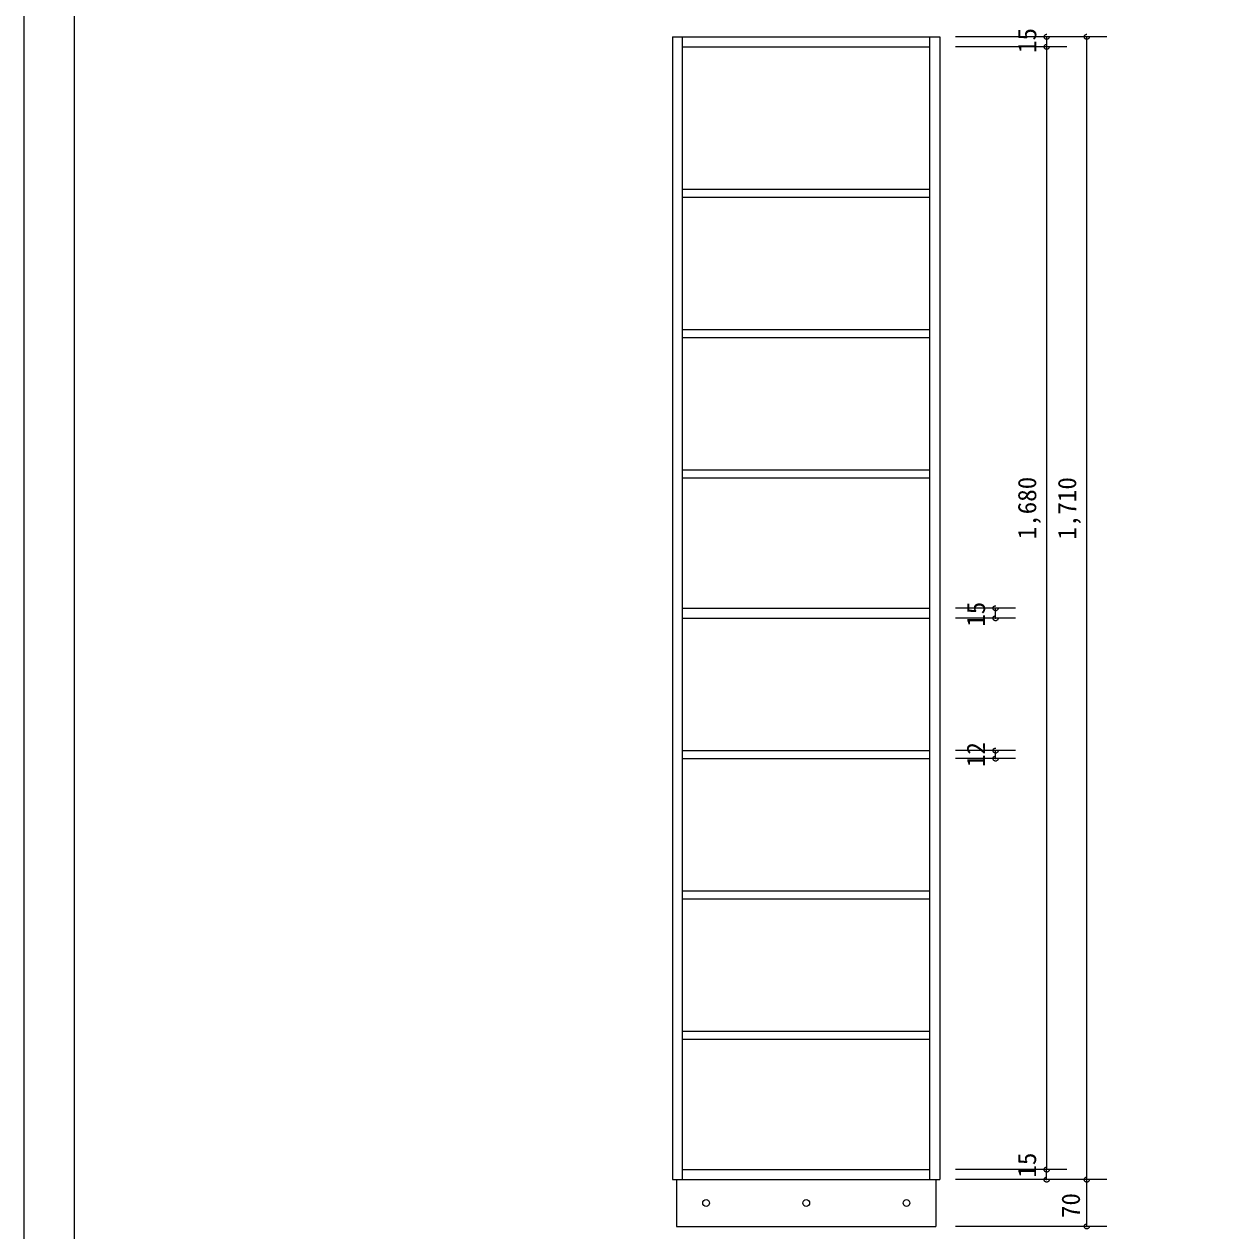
# Model space of a CAD drawing. Units: millimetres on the paper, enlarged 5 times, with parts at other scales. Extents: x -1044 to 931, y -502 to 889.
# Drawn here: x -1044 to -447, y -200 to 402 of the extents above; entities that cross this region are included whole.
import ezdxf
from ezdxf.enums import TextEntityAlignment as Align

# ---------------------------------------------------------------- set-up
doc = ezdxf.new("R2010")
doc.units = ezdxf.units.MM
doc.header["$LTSCALE"] = 5
doc.header["$PDMODE"] = 32
doc.header["$PDSIZE"] = 2.5
doc.linetypes.add('DASHED1', pattern=[1.8, 1.2, -0.6])
doc.layers.add('0-0_0', color=7, linetype='Continuous', lineweight=18)
doc.layers.add('1-0_H-SYM', color=7, linetype='DASHED1')
doc.styles.add('ＭＳ ゴシック', font='')
doc.styles.get('ＭＳ ゴシック').set_extended_font_data('MS Gothic')

msp = doc.modelspace()

# ---------------------------------------------------------------- linework, layer by layer
at = {"layer": '0-0_0'}
msp.add_line((-1018.956, 864.147), (-1018.956, -364.603), dxfattribs=at)
msp.add_lwpolyline([(-1043.956, -502.103), (-1043.956, 889.147), (931.044, 889.147)], dxfattribs=at)
at = {"layer": '1-0_H-SYM', "linetype": 'Continuous'}
for p, q in [((-720.512, 395.874), (-720.512, -174.126)), ((-720.512, 395.874), (-587.178, 395.874)), ((-715.512, -174.126), (-715.512, 395.874)), ((-592.178, -174.126), (-592.178, 395.874)), ((-587.178, 395.874), (-587.178, -174.126)), ((-715.512, 390.874), (-592.178, 390.874)), ((-715.512, 319.874), (-592.178, 319.874)), ((-715.512, 315.874), (-592.178, 315.874)), ((-715.512, 249.874), (-592.178, 249.874)), ((-715.512, 245.874), (-592.178, 245.874)), ((-715.512, 179.874), (-592.178, 179.874)), ((-715.512, 175.874), (-592.178, 175.874)), ((-715.512, 110.874), (-592.178, 110.874)), ((-715.512, 105.874), (-592.178, 105.874)), ((-715.512, 39.874), (-592.178, 39.874)), ((-715.512, 35.874), (-592.178, 35.874)), ((-715.512, -30.126), (-592.178, -30.126)), ((-715.512, -34.126), (-592.178, -34.126)), ((-715.512, -100.126), (-592.178, -100.126)), ((-715.512, -104.126), (-592.178, -104.126)), ((-720.512, -174.126), (-587.178, -174.126)), ((-715.512, -169.126), (-592.178, -169.126)), ((-589.178, -174.126), (-589.178, -197.459))]:
    msp.add_line(p, q, dxfattribs=at)
at = {"layer": '1-0_H-SYM', "color": 4, "linetype": 'Continuous'}
for p, q in [((-503.953, 395.874), (-579.422, 395.874)), ((-533.953, 395.874), (-533.953, -169.126)), ((-513.953, -197.459), (-513.953, 395.874)), ((-523.953, 390.874), (-579.422, 390.874)), ((-549.422, 110.874), (-579.422, 110.874)), ((-559.422, 105.874), (-559.422, 110.874)), ((-549.422, 105.874), (-579.422, 105.874)), ((-549.422, 39.874), (-579.422, 39.874)), ((-559.422, 35.874), (-559.422, 39.874)), ((-549.422, 35.874), (-579.422, 35.874)), ((-523.953, -169.126), (-579.422, -169.126)), ((-503.953, -174.126), (-579.422, -174.126)), ((-533.953, -174.126), (-533.953, -169.126)), ((-503.953, -197.459), (-579.422, -197.459))]:
    msp.add_line(p, q, dxfattribs=at)
at = {"layer": '1-0_H-SYM', "linetype": 'Continuous'}
msp.add_lwpolyline([(-718.512, -174.126), (-718.512, -197.459), (-589.178, -197.459)], dxfattribs=at)
for centre in [(-703.845, -185.793), (-653.845, -185.793), (-603.845, -185.793)]:
    msp.add_circle(centre, 1.667, dxfattribs=at)
at = {"layer": '1-0_H-SYM', "color": 4}
for p in [(-533.953, 395.874), (-533.953, 390.874), (-513.953, 395.874), (-559.422, 110.874), (-559.422, 105.874), (-559.422, 39.874), (-559.422, 35.874), (-533.953, -169.126), (-533.953, -174.126), (-513.953, -174.126), (-513.953, -197.459)]:
    msp.add_point(p, dxfattribs=at)

# ---------------------------------------------------------------- texts
at = {"layer": '1-0_H-SYM', "style": 'ＭＳ ゴシック'}
for s, p in [('15', (-536.379, 387.813)), ('1,680', (-536.405, 145.256)), ('1,710', (-516.453, 145.085)), ('15', (-561.922, 101.624)), ('12', (-561.922, 31.624)), ('15', (-536.453, -173.131)), ('70', (-514.61, -193.303))]:
    msp.add_text(s, height=9.164, rotation=90, dxfattribs=at).set_placement(p, align=Align.BOTTOM_LEFT)

doc.saveas('drawing.dxf')
